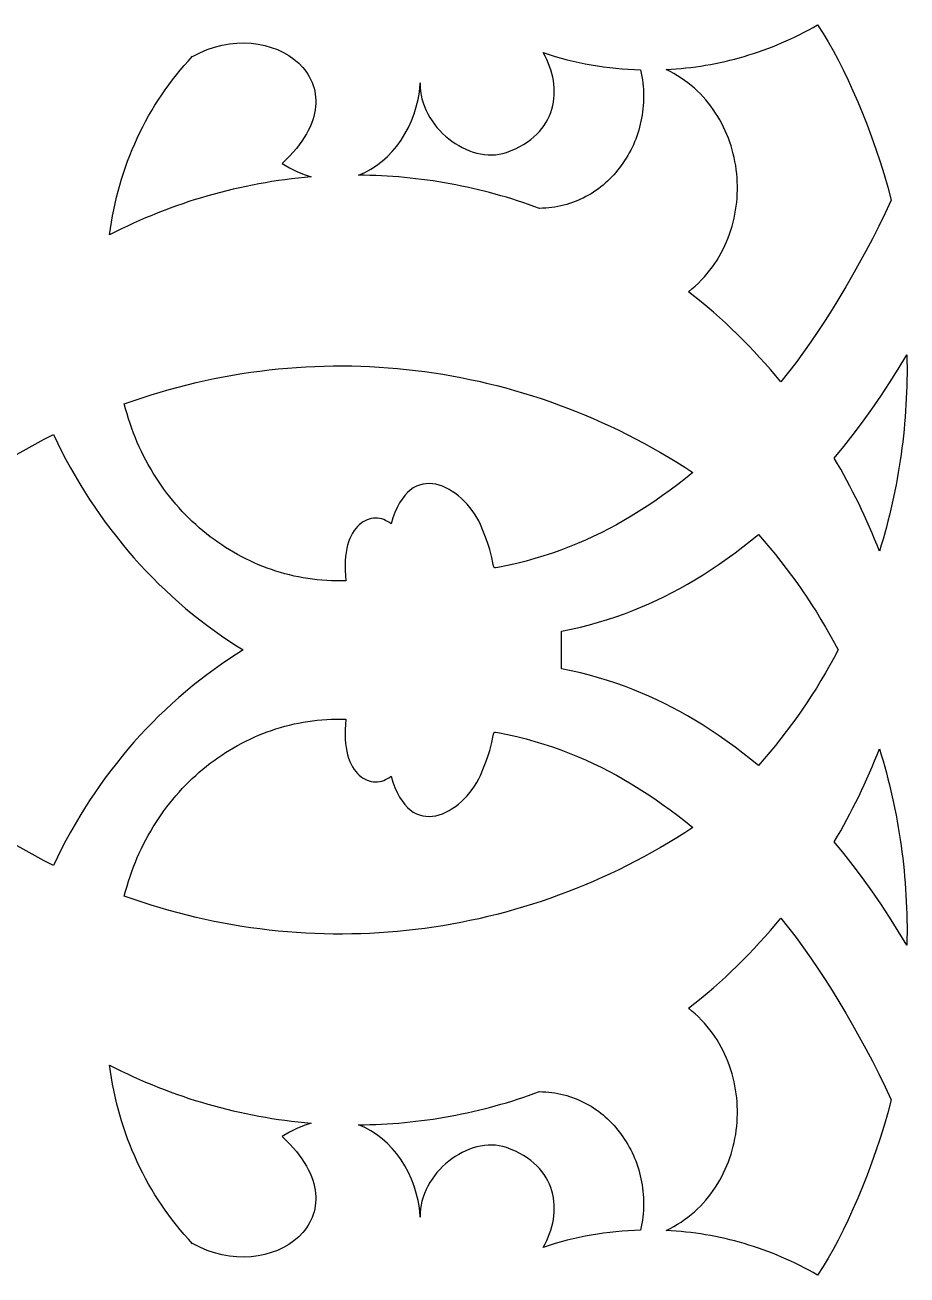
# Model space of a CAD drawing. Extents: x 2655 to 3655, y -2457 to -457.
# Drawn here: x 2912.1 to 3134.2, y -1139 to -824.6 of the extents above; entities that cross this region are included whole.
import ezdxf

# ---------------------------------------------------------------- set-up
doc = ezdxf.new("R2010")
doc.units = 0
doc.layers.add('LAYER_1', color=18, linetype='CONTINUOUS')

msp = doc.modelspace()

# ---------------------------------------------------------------- linework, layer by layer
at = {"layer": 'LAYER_1'}
for points in [[(3113.03, -826.71), (3114.28, -828.8), (3115.53, -831.02), (3116.79, -833.37), (3118.05, -835.84), (3119.3, -838.42), (3120.53, -841.11), (3121.75, -843.89), (3122.94, -846.77), (3124.1, -849.72), (3125.23, -852.74), (3126.33, -855.83), (3127.37, -858.98), (3128.37, -862.17), (3129.32, -865.41), (3130.2, -868.67), (3128.63, -871.95), (3127.04, -875.18), (3125.43, -878.35), (3123.79, -881.46), (3122.14, -884.52), (3120.46, -887.52), (3118.75, -890.46), (3117.03, -893.34), (3115.28, -896.17), (3113.51, -898.94), (3111.72, -901.66), (3109.9, -904.32), (3108.07, -906.92), (3106.21, -909.46), (3104.32, -911.95), (3102.42, -914.38), (3101.11, -912.8), (3099.77, -911.25), (3098.42, -909.71), (3097.05, -908.19), (3095.66, -906.7), (3094.25, -905.23), (3092.82, -903.77), (3091.38, -902.34), (3089.91, -900.93), (3088.43, -899.54), (3086.93, -898.18), (3085.41, -896.83), (3083.88, -895.51), (3082.33, -894.21), (3080.76, -892.93), (3079.17, -891.68), (3080.03, -890.97), (3080.86, -890.24), (3081.65, -889.49), (3082.42, -888.72), (3083.15, -887.93), (3083.85, -887.12), (3084.52, -886.29), (3085.15, -885.44), (3085.76, -884.58), (3086.34, -883.7), (3086.88, -882.8), (3087.39, -881.89), (3087.88, -880.97), (3088.33, -880.03), (3088.75, -879.09), (3089.14, -878.13), (3089.5, -877.16), (3089.83, -876.18), (3090.13, -875.19), (3090.4, -874.2), (3090.63, -873.2), (3090.84, -872.19), (3091.02, -871.18), (3091.17, -870.16), (3091.29, -869.15), (3091.38, -868.12), (3091.44, -867.1), (3091.47, -866.08), (3091.47, -865.05), (3091.44, -864.03), (3091.38, -863.01), (3091.29, -861.99), (3091.17, -860.97), (3091.03, -859.96), (3090.85, -858.95), (3090.65, -857.95), (3090.41, -856.96), (3090.15, -855.97), (3089.86, -854.99), (3089.54, -854.03), (3089.2, -853.07), (3088.82, -852.12), (3088.42, -851.19), (3087.98, -850.26), (3087.52, -849.35), (3087.04, -848.46), (3086.52, -847.58), (3085.98, -846.72), (3085.4, -845.87), (3084.8, -845.04), (3084.18, -844.23), (3083.52, -843.44), (3082.84, -842.67), (3082.13, -841.92), (3081.39, -841.19), (3080.63, -840.49), (3079.84, -839.81), (3079.02, -839.15), (3078.17, -838.52), (3077.3, -837.92), (3076.4, -837.34), (3075.47, -836.79), (3074.52, -836.27), (3073.54, -835.78), (3074.79, -835.71), (3076.04, -835.62), (3077.28, -835.51), (3078.52, -835.39), (3079.76, -835.25), (3080.99, -835.09), (3082.23, -834.91), (3083.46, -834.71), (3084.68, -834.49), (3085.91, -834.26), (3087.13, -834), (3088.34, -833.73), (3089.55, -833.44), (3090.76, -833.14), (3091.97, -832.81), (3093.17, -832.47), (3094.36, -832.11), (3095.55, -831.73), (3096.74, -831.33), (3097.92, -830.92), (3099.09, -830.49), (3100.26, -830.04), (3101.43, -829.57), (3102.59, -829.08), (3103.74, -828.58), (3104.88, -828.06), (3106.02, -827.53), (3107.16, -826.97), (3108.29, -826.4), (3109.41, -825.81), (3110.52, -825.2), (3111.63, -824.58)], [(2969.07, -829.16), (2970.82, -829.38), (2972.51, -829.73), (2974.14, -830.2), (2975.7, -830.78), (2977.18, -831.48), (2978.57, -832.29), (2979.85, -833.19), (2981.03, -834.19), (2982.08, -835.29), (2982.56, -835.87), (2983.01, -836.47), (2983.42, -837.09), (2983.79, -837.73), (2984.13, -838.39), (2984.43, -839.07), (2984.68, -839.77), (2984.9, -840.48), (2985.08, -841.22), (2985.21, -841.96), (2985.3, -842.73), (2985.34, -843.51), (2985.33, -844.3), (2985.28, -845.11), (2985.18, -845.93), (2985.03, -846.76), (2984.82, -847.6), (2984.56, -848.46), (2984.25, -849.33), (2983.89, -850.2), (2983.46, -851.09), (2982.98, -851.98), (2982.44, -852.89), (2981.84, -853.8), (2981.18, -854.71), (2980.45, -855.64), (2979.67, -856.57), (2978.81, -857.5), (2977.89, -858.44), (2976.91, -859.39), (2976.91, -859.39), (2978.74, -860.52), (2980.56, -861.46), (2982.37, -862.22), (2984.15, -862.8), (2982.5, -862.94), (2980.86, -863.11), (2979.21, -863.3), (2977.57, -863.5), (2975.94, -863.73), (2974.3, -863.98), (2972.67, -864.25), (2971.04, -864.54), (2969.42, -864.84), (2967.8, -865.17), (2966.18, -865.52), (2964.57, -865.89), (2962.96, -866.28), (2961.36, -866.68), (2959.76, -867.11), (2958.16, -867.56), (2956.57, -868.03), (2954.99, -868.51), (2953.41, -869.02), (2951.83, -869.55), (2950.27, -870.09), (2948.7, -870.66), (2947.15, -871.24), (2945.59, -871.84), (2944.05, -872.47), (2942.51, -873.11), (2940.98, -873.77), (2939.45, -874.45), (2937.93, -875.15), (2936.42, -875.87), (2934.92, -876.61), (2933.42, -877.37), (2933.64, -875.77), (2933.89, -874.19), (2934.16, -872.61), (2934.47, -871.04), (2934.81, -869.48), (2935.17, -867.93), (2935.57, -866.38), (2935.99, -864.85), (2936.45, -863.33), (2936.93, -861.83), (2937.44, -860.33), (2937.98, -858.85), (2938.54, -857.37), (2939.14, -855.92), (2939.76, -854.47), (2940.41, -853.04), (2941.08, -851.63), (2941.79, -850.23), (2942.51, -848.84), (2943.27, -847.47), (2944.05, -846.12), (2944.86, -844.78), (2945.7, -843.47), (2946.56, -842.16), (2947.44, -840.88), (2948.35, -839.62), (2949.29, -838.37), (2950.25, -837.15), (2951.23, -835.94), (2952.24, -834.76), (2953.27, -833.6), (2954.33, -832.45), (2954.33, -832.52), (2956.16, -831.55), (2958.01, -830.75), (2959.87, -830.12), (2961.74, -829.63), (2963.6, -829.3), (2965.45, -829.11), (2967.28, -829.07)], [(3044.07, -832.02), (3045.57, -832.48), (3047.08, -832.91), (3048.59, -833.31), (3050.11, -833.68), (3051.63, -834.02), (3053.16, -834.34), (3054.69, -834.62), (3056.23, -834.88), (3057.77, -835.11), (3059.32, -835.31), (3060.87, -835.48), (3062.42, -835.62), (3063.98, -835.73), (3065.53, -835.81), (3067.09, -835.87), (3067.27, -836.7), (3067.42, -837.53), (3067.55, -838.36), (3067.65, -839.18), (3067.74, -840.01), (3067.79, -840.83), (3067.83, -841.64), (3067.84, -842.46), (3067.84, -843.27), (3067.81, -844.07), (3067.76, -844.87), (3067.68, -845.67), (3067.59, -846.46), (3067.48, -847.24), (3067.34, -848.02), (3067.19, -848.79), (3067.02, -849.56), (3066.82, -850.32), (3066.61, -851.07), (3066.38, -851.81), (3066.13, -852.54), (3065.86, -853.27), (3065.57, -853.98), (3065.27, -854.69), (3064.95, -855.38), (3064.61, -856.07), (3064.25, -856.74), (3063.88, -857.4), (3063.49, -858.05), (3063.08, -858.69), (3062.66, -859.32), (3062.23, -859.94), (3061.77, -860.54), (3061.31, -861.13), (3060.82, -861.7), (3060.33, -862.26), (3059.82, -862.81), (3059.29, -863.34), (3058.75, -863.86), (3058.2, -864.36), (3057.63, -864.84), (3057.06, -865.31), (3056.46, -865.76), (3055.86, -866.19), (3055.25, -866.61), (3054.62, -867.01), (3053.98, -867.39), (3053.33, -867.75), (3052.67, -868.1), (3052, -868.42), (3051.32, -868.72), (3050.62, -869.01), (3049.92, -869.27), (3049.21, -869.51), (3048.49, -869.73), (3047.76, -869.93), (3047.02, -870.11), (3046.27, -870.26), (3045.52, -870.39), (3044.76, -870.5), (3043.98, -870.59), (3043.21, -870.65), (3042.42, -870.69), (3041.63, -870.7), (3040.25, -870.2), (3038.87, -869.71), (3037.48, -869.24), (3036.09, -868.79), (3034.7, -868.35), (3033.3, -867.93), (3031.9, -867.52), (3030.5, -867.12), (3029.09, -866.75), (3027.68, -866.38), (3026.27, -866.04), (3024.85, -865.7), (3023.43, -865.39), (3022.01, -865.09), (3020.58, -864.8), (3019.15, -864.53), (3017.72, -864.28), (3016.29, -864.04), (3014.86, -863.82), (3013.42, -863.61), (3011.98, -863.42), (3010.54, -863.24), (3009.1, -863.08), (3007.65, -862.94), (3006.21, -862.81), (3004.76, -862.7), (3003.31, -862.6), (3001.86, -862.52), (3000.41, -862.45), (2998.96, -862.4), (2997.5, -862.37), (2996.05, -862.35), (2997.64, -861.67), (2999.17, -860.86), (3000.64, -859.91), (3002.03, -858.85), (3003.35, -857.67), (3004.58, -856.39), (3005.74, -855.02), (3006.8, -853.55), (3007.77, -852), (3008.65, -850.38), (3009.42, -848.69), (3010.09, -846.95), (3010.64, -845.16), (3011.08, -843.32), (3011.4, -841.45), (3011.6, -839.36), (3011.6, -839.16), (3011.61, -840.18), (3011.69, -841.19), (3011.84, -842.2), (3012.06, -843.18), (3012.34, -844.16), (3012.68, -845.11), (3013.08, -846.05), (3013.54, -846.96), (3014.04, -847.85), (3014.6, -848.71), (3015.2, -849.55), (3015.84, -850.35), (3016.53, -851.12), (3017.25, -851.86), (3018.01, -852.56), (3018.79, -853.21), (3019.61, -853.83), (3020.45, -854.41), (3021.32, -854.93), (3022.2, -855.41), (3023.1, -855.84), (3024.02, -856.22), (3024.95, -856.54), (3025.88, -856.8), (3026.82, -857.01), (3027.77, -857.16), (3028.71, -857.24), (3029.65, -857.25), (3030.58, -857.2), (3031.51, -857.08), (3032.42, -856.89), (3033.32, -856.62), (3033.32, -856.62), (3034.5, -856.18), (3035.62, -855.7), (3036.67, -855.18), (3037.65, -854.62), (3038.58, -854.03), (3039.44, -853.4), (3040.23, -852.75), (3040.97, -852.06), (3041.64, -851.35), (3042.26, -850.61), (3042.82, -849.85), (3043.32, -849.06), (3043.76, -848.26), (3044.15, -847.43), (3044.48, -846.59), (3044.76, -845.74), (3044.99, -844.87), (3045.16, -843.99), (3045.28, -843.1), (3045.35, -842.21), (3045.37, -841.3), (3045.35, -840.4), (3045.27, -839.49), (3045.15, -838.58), (3044.98, -837.68), (3044.77, -836.78), (3044.51, -835.88), (3044.2, -834.99), (3043.86, -834.11), (3043.47, -833.24), (3043.04, -832.38), (3042.58, -831.53)], [(3134.14, -909.13), (3134.15, -910.7), (3134.15, -912.27), (3134.13, -913.84), (3134.09, -915.41), (3134.04, -916.97), (3133.97, -918.54), (3133.89, -920.1), (3133.79, -921.67), (3133.68, -923.23), (3133.55, -924.79), (3133.4, -926.35), (3133.24, -927.9), (3133.07, -929.46), (3132.87, -931.01), (3132.66, -932.56), (3132.44, -934.1), (3132.2, -935.65), (3131.95, -937.19), (3131.67, -938.73), (3131.39, -940.26), (3131.09, -941.8), (3130.77, -943.32), (3130.44, -944.85), (3130.09, -946.37), (3129.72, -947.89), (3129.34, -949.4), (3128.95, -950.91), (3128.54, -952.42), (3128.11, -953.92), (3127.67, -955.42), (3127.22, -956.91), (3126.62, -955.39), (3126, -953.88), (3125.37, -952.37), (3124.73, -950.87), (3124.07, -949.38), (3123.39, -947.9), (3122.7, -946.43), (3122, -944.96), (3121.28, -943.51), (3120.55, -942.06), (3119.8, -940.62), (3119.04, -939.18), (3118.26, -937.76), (3117.47, -936.34), (3116.67, -934.94), (3115.85, -933.54), (3118.25, -930.6), (3120.62, -927.57), (3122.96, -924.46), (3125.26, -921.26), (3127.52, -917.96), (3129.75, -914.58), (3131.95, -911.12), (3134.11, -907.56)], [(2994.37, -910.36), (2996.67, -910.42), (2998.98, -910.51), (3001.28, -910.63), (3003.58, -910.79), (3005.88, -910.98), (3008.18, -911.21), (3010.47, -911.47), (3012.76, -911.76), (3015.05, -912.09), (3017.33, -912.45), (3019.6, -912.84), (3021.88, -913.26), (3024.14, -913.72), (3026.41, -914.21), (3028.66, -914.74), (3030.91, -915.29), (3033.16, -915.88), (3035.39, -916.51), (3037.62, -917.16), (3039.85, -917.85), (3042.06, -918.57), (3044.27, -919.33), (3046.47, -920.12), (3048.66, -920.94), (3050.84, -921.79), (3053.01, -922.67), (3055.17, -923.59), (3057.33, -924.54), (3059.47, -925.52), (3061.6, -926.54), (3063.72, -927.59), (3065.83, -928.67), (3067.93, -929.78), (3070.02, -930.92), (3072.09, -932.1), (3074.15, -933.31), (3076.2, -934.55), (3078.24, -935.82), (3080.26, -937.13), (3078.38, -938.65), (3076.49, -940.13), (3074.57, -941.57), (3072.64, -942.97), (3070.7, -944.32), (3068.74, -945.63), (3066.76, -946.89), (3064.76, -948.12), (3062.88, -949.22), (3060.99, -950.29), (3059.07, -951.32), (3057.14, -952.31), (3055.18, -953.26), (3053.19, -954.17), (3051.17, -955.04), (3049.11, -955.88), (3047.02, -956.67), (3044.89, -957.42), (3042.73, -958.14), (3040.51, -958.81), (3038.25, -959.44), (3035.95, -960.02), (3033.59, -960.57), (3031.17, -961.07), (3030.58, -961.16), (3030.4, -961.14), (3030.27, -961.06), (3030.17, -960.9), (3030.1, -960.66), (3029.94, -959.85), (3029.66, -958.52), (3029.13, -956.55), (3028.73, -955.29), (3028.22, -953.83), (3027.59, -952.16), (3026.8, -950.26), (3026.34, -949.35), (3025.84, -948.45), (3025.29, -947.58), (3024.7, -946.74), (3024.07, -945.92), (3023.41, -945.14), (3022.71, -944.4), (3021.99, -943.7), (3021.24, -943.05), (3020.47, -942.44), (3019.68, -941.9), (3018.88, -941.41), (3018.06, -940.98), (3017.23, -940.62), (3016.4, -940.33), (3015.56, -940.12), (3014.73, -939.98), (3013.89, -939.93), (3013.07, -939.96), (3012.25, -940.09), (3011.44, -940.31), (3010.65, -940.62), (3009.88, -941.04), (3009.13, -941.57), (3008.4, -942.2), (3007.71, -942.95), (3007.04, -943.82), (3006.41, -944.81), (3005.81, -945.93), (3005.26, -947.18), (3004.75, -948.56), (3004.28, -950.08), (3004.28, -950.08), (3003.85, -949.74), (3003.39, -949.45), (3002.92, -949.2), (3002.43, -949), (3001.93, -948.84), (3001.42, -948.72), (3000.89, -948.65), (3000.37, -948.64), (2999.84, -948.66), (2999.31, -948.74), (2998.79, -948.87), (2998.26, -949.05), (2997.75, -949.28), (2997.25, -949.56), (2996.76, -949.89), (2996.28, -950.28), (2995.83, -950.72), (2995.39, -951.22), (2994.98, -951.77), (2994.59, -952.38), (2994.23, -953.05), (2993.9, -953.78), (2993.61, -954.56), (2993.35, -955.41), (2993.13, -956.31), (2992.96, -957.28), (2992.82, -958.31), (2992.74, -959.4), (2992.7, -960.55), (2992.72, -961.77), (2992.78, -963.05), (2992.91, -964.4), (2992.91, -964.4), (2991.7, -964.43), (2990.49, -964.43), (2989.28, -964.4), (2988.09, -964.34), (2986.89, -964.25), (2985.7, -964.14), (2984.52, -964), (2983.35, -963.84), (2982.18, -963.65), (2981.02, -963.43), (2979.86, -963.19), (2978.72, -962.92), (2977.58, -962.62), (2976.45, -962.31), (2975.32, -961.96), (2974.21, -961.59), (2973.11, -961.2), (2972.01, -960.78), (2970.93, -960.34), (2969.85, -959.88), (2968.79, -959.39), (2967.73, -958.88), (2966.69, -958.35), (2965.66, -957.8), (2964.64, -957.22), (2963.63, -956.62), (2962.63, -956), (2961.65, -955.35), (2960.68, -954.69), (2959.72, -954), (2958.77, -953.3), (2957.84, -952.57), (2956.93, -951.82), (2956.02, -951.05), (2955.13, -950.27), (2954.26, -949.46), (2953.4, -948.63), (2952.56, -947.79), (2951.74, -946.92), (2950.93, -946.04), (2950.13, -945.14), (2949.35, -944.22), (2948.59, -943.28), (2947.85, -942.33), (2947.13, -941.36), (2946.42, -940.37), (2945.73, -939.36), (2945.06, -938.34), (2944.41, -937.3), (2943.78, -936.24), (2943.17, -935.17), (2942.58, -934.08), (2942.01, -932.98), (2941.45, -931.86), (2940.92, -930.73), (2940.41, -929.58), (2939.93, -928.42), (2939.46, -927.25), (2939.02, -926.06), (2938.59, -924.85), (2938.19, -923.63), (2937.82, -922.4), (2937.46, -921.16), (2937.14, -919.9), (2939.38, -919.11), (2941.62, -918.35), (2943.88, -917.63), (2946.14, -916.94), (2948.4, -916.29), (2950.67, -915.67), (2952.95, -915.08), (2955.23, -914.53), (2957.51, -914.01), (2959.8, -913.53), (2962.09, -913.08), (2964.38, -912.67), (2966.68, -912.28), (2968.98, -911.94), (2971.28, -911.62), (2973.59, -911.35), (2975.89, -911.1), (2978.2, -910.89), (2980.51, -910.71), (2982.82, -910.57), (2985.13, -910.46), (2987.44, -910.38), (2989.75, -910.34), (2992.06, -910.33)], [(3098.18, -954.41), (3099.62, -956.09), (3101.02, -957.8), (3102.4, -959.52), (3103.76, -961.27), (3105.09, -963.04), (3106.39, -964.84), (3107.67, -966.65), (3108.91, -968.49), (3110.14, -970.35), (3111.33, -972.23), (3112.5, -974.13), (3113.64, -976.04), (3114.75, -977.98), (3115.83, -979.94), (3116.82, -981.8), (3115.83, -983.66), (3114.75, -985.62), (3113.64, -987.56), (3112.5, -989.48), (3111.33, -991.37), (3110.14, -993.25), (3108.91, -995.11), (3107.67, -996.95), (3106.39, -998.76), (3105.09, -1000.56), (3103.76, -1002.33), (3102.4, -1004.08), (3101.02, -1005.8), (3099.62, -1007.51), (3098.18, -1009.19), (3096.73, -1010.84), (3094.79, -1009.26), (3092.84, -1007.72), (3090.87, -1006.23), (3088.89, -1004.79), (3086.88, -1003.39), (3084.86, -1002.04), (3082.82, -1000.73), (3080.76, -999.46), (3078.88, -998.36), (3076.99, -997.29), (3075.07, -996.26), (3073.13, -995.27), (3071.17, -994.32), (3069.18, -993.41), (3067.16, -992.54), (3065.11, -991.7), (3063.02, -990.91), (3060.89, -990.16), (3058.72, -989.45), (3056.51, -988.77), (3054.25, -988.14), (3051.94, -987.56), (3049.58, -987.01), (3047.17, -986.51), (3047.17, -981.8), (3047.17, -977.09), (3049.58, -976.59), (3051.94, -976.04), (3054.25, -975.46), (3056.51, -974.83), (3058.72, -974.16), (3060.89, -973.44), (3063.02, -972.69), (3065.11, -971.9), (3067.16, -971.06), (3069.18, -970.19), (3071.17, -969.28), (3073.13, -968.33), (3075.07, -967.34), (3076.99, -966.31), (3078.88, -965.24), (3080.76, -964.14), (3082.82, -962.87), (3084.86, -961.57), (3086.88, -960.21), (3088.89, -958.81), (3090.87, -957.37), (3092.84, -955.88), (3094.79, -954.34), (3096.73, -952.76)], [(2992.91, -999.2), (2992.91, -999.2), (2992.78, -1000.55), (2992.72, -1001.83), (2992.7, -1003.05), (2992.74, -1004.2), (2992.82, -1005.3), (2992.96, -1006.32), (2993.13, -1007.29), (2993.35, -1008.2), (2993.61, -1009.04), (2993.9, -1009.82), (2994.23, -1010.55), (2994.59, -1011.22), (2994.98, -1011.83), (2995.39, -1012.38), (2995.83, -1012.88), (2996.28, -1013.32), (2996.76, -1013.71), (2997.25, -1014.04), (2997.75, -1014.32), (2998.26, -1014.55), (2998.79, -1014.73), (2999.31, -1014.86), (2999.84, -1014.94), (3000.37, -1014.97), (3000.89, -1014.95), (3001.42, -1014.88), (3001.93, -1014.76), (3002.43, -1014.6), (3002.92, -1014.4), (3003.39, -1014.15), (3003.85, -1013.86), (3004.28, -1013.52), (3004.28, -1013.52), (3004.75, -1015.04), (3005.26, -1016.42), (3005.81, -1017.67), (3006.41, -1018.79), (3007.04, -1019.78), (3007.71, -1020.65), (3008.4, -1021.4), (3009.13, -1022.03), (3009.88, -1022.56), (3010.65, -1022.98), (3011.44, -1023.3), (3012.25, -1023.51), (3013.07, -1023.64), (3013.89, -1023.67), (3014.73, -1023.62), (3015.56, -1023.48), (3016.4, -1023.27), (3017.23, -1022.98), (3018.06, -1022.62), (3018.88, -1022.19), (3019.68, -1021.7), (3020.47, -1021.16), (3021.24, -1020.55), (3021.99, -1019.9), (3022.71, -1019.2), (3023.41, -1018.46), (3024.07, -1017.68), (3024.7, -1016.87), (3025.29, -1016.02), (3025.84, -1015.15), (3026.34, -1014.25), (3026.8, -1013.34), (3027.59, -1011.44), (3028.22, -1009.77), (3028.73, -1008.31), (3029.13, -1007.05), (3029.66, -1005.08), (3029.94, -1003.75), (3030.1, -1002.94), (3030.17, -1002.7), (3030.27, -1002.54), (3030.4, -1002.46), (3030.58, -1002.44), (3031.17, -1002.53), (3033.59, -1003.03), (3035.95, -1003.58), (3038.25, -1004.16), (3040.51, -1004.79), (3042.73, -1005.46), (3044.89, -1006.18), (3047.02, -1006.93), (3049.11, -1007.72), (3051.17, -1008.56), (3053.19, -1009.43), (3055.18, -1010.34), (3057.14, -1011.29), (3059.07, -1012.28), (3060.99, -1013.31), (3062.88, -1014.38), (3064.76, -1015.48), (3066.76, -1016.71), (3068.74, -1017.97), (3070.7, -1019.28), (3072.64, -1020.64), (3074.57, -1022.03), (3076.49, -1023.47), (3078.38, -1024.95), (3080.26, -1026.47), (3078.24, -1027.78), (3076.2, -1029.05), (3074.15, -1030.29), (3072.09, -1031.5), (3070.02, -1032.68), (3067.93, -1033.82), (3065.83, -1034.93), (3063.72, -1036.01), (3061.6, -1037.06), (3059.47, -1038.08), (3057.33, -1039.06), (3055.17, -1040.01), (3053.01, -1040.93), (3050.84, -1041.81), (3048.66, -1042.66), (3046.47, -1043.48), (3044.27, -1044.27), (3042.06, -1045.03), (3039.85, -1045.75), (3037.62, -1046.44), (3035.39, -1047.09), (3033.16, -1047.72), (3030.91, -1048.31), (3028.66, -1048.86), (3026.41, -1049.39), (3024.14, -1049.88), (3021.88, -1050.34), (3019.6, -1050.76), (3017.33, -1051.16), (3015.05, -1051.51), (3012.76, -1051.84), (3010.47, -1052.13), (3008.18, -1052.39), (3005.88, -1052.62), (3003.58, -1052.81), (3001.28, -1052.97), (2998.98, -1053.09), (2996.67, -1053.19), (2994.37, -1053.24), (2992.06, -1053.27), (2989.75, -1053.26), (2987.44, -1053.22), (2985.13, -1053.14), (2982.82, -1053.03), (2980.51, -1052.89), (2978.2, -1052.71), (2975.89, -1052.5), (2973.59, -1052.26), (2971.28, -1051.98), (2968.98, -1051.66), (2966.68, -1051.32), (2964.38, -1050.94), (2962.09, -1050.52), (2959.8, -1050.07), (2957.51, -1049.59), (2955.23, -1049.07), (2952.95, -1048.52), (2950.67, -1047.93), (2948.4, -1047.31), (2946.14, -1046.66), (2943.88, -1045.97), (2941.62, -1045.25), (2939.38, -1044.49), (2937.14, -1043.7), (2937.46, -1042.44), (2937.82, -1041.2), (2938.19, -1039.97), (2938.59, -1038.75), (2939.02, -1037.54), (2939.46, -1036.35), (2939.93, -1035.18), (2940.41, -1034.02), (2940.92, -1032.87), (2941.45, -1031.74), (2942.01, -1030.62), (2942.58, -1029.52), (2943.17, -1028.43), (2943.78, -1027.36), (2944.41, -1026.3), (2945.06, -1025.26), (2945.73, -1024.24), (2946.42, -1023.23), (2947.13, -1022.24), (2947.85, -1021.27), (2948.59, -1020.32), (2949.35, -1019.38), (2950.13, -1018.46), (2950.93, -1017.56), (2951.74, -1016.68), (2952.56, -1015.81), (2953.4, -1014.97), (2954.26, -1014.14), (2955.13, -1013.33), (2956.02, -1012.55), (2956.93, -1011.78), (2957.84, -1011.03), (2958.77, -1010.3), (2959.72, -1009.6), (2960.68, -1008.91), (2961.65, -1008.25), (2962.63, -1007.6), (2963.63, -1006.98), (2964.64, -1006.38), (2965.66, -1005.81), (2966.69, -1005.25), (2967.73, -1004.72), (2968.79, -1004.21), (2969.85, -1003.72), (2970.93, -1003.26), (2972.01, -1002.82), (2973.11, -1002.4), (2974.21, -1002.01), (2975.32, -1001.64), (2976.45, -1001.3), (2977.58, -1000.98), (2978.72, -1000.68), (2979.86, -1000.41), (2981.02, -1000.17), (2982.18, -999.95), (2983.35, -999.76), (2984.52, -999.6), (2985.7, -999.46), (2986.89, -999.35), (2988.09, -999.26), (2989.28, -999.2), (2990.49, -999.17), (2991.7, -999.17)], [(3127.67, -1008.18), (3128.11, -1009.68), (3128.54, -1011.18), (3128.95, -1012.69), (3129.34, -1014.2), (3129.72, -1015.71), (3130.09, -1017.23), (3130.44, -1018.75), (3130.77, -1020.28), (3131.09, -1021.81), (3131.39, -1023.34), (3131.67, -1024.87), (3131.95, -1026.41), (3132.2, -1027.95), (3132.44, -1029.5), (3132.66, -1031.04), (3132.87, -1032.59), (3133.07, -1034.14), (3133.24, -1035.7), (3133.4, -1037.25), (3133.55, -1038.81), (3133.68, -1040.37), (3133.79, -1041.93), (3133.89, -1043.5), (3133.97, -1045.06), (3134.04, -1046.63), (3134.09, -1048.19), (3134.13, -1049.76), (3134.15, -1051.33), (3134.15, -1052.9), (3134.14, -1054.47), (3134.11, -1056.04), (3131.95, -1052.49), (3129.75, -1049.02), (3127.52, -1045.64), (3125.26, -1042.35), (3122.96, -1039.14), (3120.62, -1036.03), (3118.25, -1033), (3115.85, -1030.06), (3116.67, -1028.66), (3117.47, -1027.26), (3118.26, -1025.84), (3119.04, -1024.42), (3119.8, -1022.99), (3120.55, -1021.54), (3121.28, -1020.1), (3122, -1018.64), (3122.7, -1017.17), (3123.39, -1015.7), (3124.07, -1014.22), (3124.73, -1012.73), (3125.37, -1011.23), (3126, -1009.72), (3126.62, -1008.21), (3127.22, -1006.69)], [(3104.32, -1051.65), (3106.21, -1054.14), (3108.07, -1056.68), (3109.9, -1059.28), (3111.72, -1061.94), (3113.51, -1064.66), (3115.28, -1067.43), (3117.03, -1070.26), (3118.75, -1073.14), (3120.46, -1076.08), (3122.14, -1079.08), (3123.79, -1082.14), (3125.43, -1085.25), (3127.04, -1088.42), (3128.63, -1091.65), (3130.2, -1094.93), (3129.32, -1098.2), (3128.37, -1101.43), (3127.37, -1104.62), (3126.33, -1107.77), (3125.23, -1110.86), (3124.1, -1113.88), (3122.94, -1116.83), (3121.75, -1119.71), (3120.53, -1122.49), (3119.3, -1125.18), (3118.05, -1127.76), (3116.79, -1130.23), (3115.53, -1132.58), (3114.28, -1134.81), (3113.03, -1136.89), (3111.63, -1139.02), (3110.52, -1138.4), (3109.41, -1137.79), (3108.29, -1137.2), (3107.16, -1136.63), (3106.02, -1136.08), (3104.88, -1135.54), (3103.74, -1135.02), (3102.59, -1134.52), (3101.43, -1134.03), (3100.26, -1133.56), (3099.09, -1133.11), (3097.92, -1132.68), (3096.74, -1132.27), (3095.55, -1131.87), (3094.36, -1131.49), (3093.17, -1131.13), (3091.97, -1130.79), (3090.76, -1130.46), (3089.55, -1130.16), (3088.34, -1129.87), (3087.13, -1129.6), (3085.91, -1129.34), (3084.68, -1129.11), (3083.46, -1128.89), (3082.23, -1128.7), (3080.99, -1128.52), (3079.76, -1128.35), (3078.52, -1128.21), (3077.28, -1128.09), (3076.04, -1127.98), (3074.79, -1127.89), (3073.54, -1127.83), (3074.52, -1127.33), (3075.47, -1126.81), (3076.4, -1126.26), (3077.3, -1125.69), (3078.17, -1125.08), (3079.02, -1124.45), (3079.84, -1123.79), (3080.63, -1123.11), (3081.39, -1122.41), (3082.13, -1121.68), (3082.84, -1120.93), (3083.52, -1120.16), (3084.18, -1119.37), (3084.8, -1118.56), (3085.4, -1117.73), (3085.98, -1116.89), (3086.52, -1116.02), (3087.04, -1115.14), (3087.52, -1114.25), (3087.98, -1113.34), (3088.42, -1112.42), (3088.82, -1111.48), (3089.2, -1110.53), (3089.54, -1109.57), (3089.86, -1108.61), (3090.15, -1107.63), (3090.41, -1106.64), (3090.65, -1105.65), (3090.85, -1104.65), (3091.03, -1103.64), (3091.17, -1102.63), (3091.29, -1101.61), (3091.38, -1100.59), (3091.44, -1099.57), (3091.47, -1098.55), (3091.47, -1097.53), (3091.44, -1096.5), (3091.38, -1095.48), (3091.29, -1094.46), (3091.17, -1093.44), (3091.02, -1092.42), (3090.84, -1091.41), (3090.63, -1090.4), (3090.4, -1089.4), (3090.13, -1088.41), (3089.83, -1087.42), (3089.5, -1086.44), (3089.14, -1085.47), (3088.75, -1084.51), (3088.33, -1083.57), (3087.88, -1082.63), (3087.39, -1081.71), (3086.88, -1080.8), (3086.34, -1079.9), (3085.76, -1079.02), (3085.15, -1078.16), (3084.52, -1077.31), (3083.85, -1076.48), (3083.15, -1075.67), (3082.42, -1074.88), (3081.65, -1074.11), (3080.86, -1073.36), (3080.03, -1072.63), (3079.17, -1071.92), (3080.76, -1070.67), (3082.33, -1069.39), (3083.88, -1068.09), (3085.41, -1066.77), (3086.93, -1065.43), (3088.43, -1064.06), (3089.91, -1062.67), (3091.38, -1061.26), (3092.82, -1059.83), (3094.25, -1058.38), (3095.66, -1056.9), (3097.05, -1055.41), (3098.42, -1053.89), (3099.77, -1052.36), (3101.11, -1050.8), (3102.42, -1049.22)], [(2934.92, -1086.99), (2936.42, -1087.73), (2937.93, -1088.45), (2939.45, -1089.15), (2940.98, -1089.83), (2942.51, -1090.49), (2944.05, -1091.13), (2945.59, -1091.76), (2947.15, -1092.36), (2948.7, -1092.94), (2950.27, -1093.51), (2951.83, -1094.06), (2953.41, -1094.58), (2954.99, -1095.09), (2956.57, -1095.57), (2958.16, -1096.04), (2959.76, -1096.49), (2961.36, -1096.92), (2962.96, -1097.32), (2964.57, -1097.71), (2966.18, -1098.08), (2967.8, -1098.43), (2969.42, -1098.76), (2971.04, -1099.07), (2972.67, -1099.35), (2974.3, -1099.62), (2975.94, -1099.87), (2977.57, -1100.1), (2979.21, -1100.3), (2980.86, -1100.49), (2982.5, -1100.66), (2984.15, -1100.8), (2982.37, -1101.39), (2980.56, -1102.14), (2978.74, -1103.08), (2976.91, -1104.21), (2976.91, -1104.21), (2977.89, -1105.16), (2978.81, -1106.1), (2979.67, -1107.03), (2980.45, -1107.96), (2981.18, -1108.89), (2981.84, -1109.8), (2982.44, -1110.72), (2982.98, -1111.62), (2983.46, -1112.51), (2983.89, -1113.4), (2984.25, -1114.28), (2984.56, -1115.14), (2984.82, -1116), (2985.03, -1116.84), (2985.18, -1117.67), (2985.28, -1118.49), (2985.33, -1119.3), (2985.34, -1120.09), (2985.3, -1120.87), (2985.21, -1121.64), (2985.08, -1122.38), (2984.9, -1123.12), (2984.68, -1123.83), (2984.43, -1124.53), (2984.13, -1125.21), (2983.79, -1125.87), (2983.42, -1126.51), (2983.01, -1127.13), (2982.56, -1127.73), (2982.08, -1128.31), (2981.03, -1129.41), (2979.85, -1130.41), (2978.57, -1131.31), (2977.18, -1132.12), (2975.7, -1132.82), (2974.14, -1133.4), (2972.51, -1133.87), (2970.82, -1134.22), (2969.07, -1134.44), (2967.28, -1134.53), (2965.45, -1134.49), (2963.6, -1134.3), (2961.74, -1133.97), (2959.87, -1133.48), (2958.01, -1132.85), (2956.16, -1132.05), (2954.33, -1131.08), (2954.33, -1131.15), (2953.27, -1130), (2952.24, -1128.84), (2951.23, -1127.66), (2950.25, -1126.45), (2949.29, -1125.23), (2948.35, -1123.98), (2947.44, -1122.72), (2946.56, -1121.44), (2945.7, -1120.14), (2944.86, -1118.82), (2944.05, -1117.48), (2943.27, -1116.13), (2942.51, -1114.76), (2941.79, -1113.38), (2941.08, -1111.97), (2940.41, -1110.56), (2939.76, -1109.13), (2939.14, -1107.68), (2938.54, -1106.23), (2937.98, -1104.76), (2937.44, -1103.27), (2936.93, -1101.78), (2936.45, -1100.27), (2935.99, -1098.75), (2935.57, -1097.22), (2935.17, -1095.68), (2934.81, -1094.12), (2934.47, -1092.56), (2934.16, -1090.99), (2933.89, -1089.42), (2933.64, -1087.83), (2933.42, -1086.23)], [(3042.42, -1092.91), (3043.21, -1092.95), (3043.98, -1093.01), (3044.76, -1093.1), (3045.52, -1093.21), (3046.27, -1093.34), (3047.02, -1093.49), (3047.76, -1093.67), (3048.49, -1093.87), (3049.21, -1094.09), (3049.92, -1094.33), (3050.62, -1094.6), (3051.32, -1094.88), (3052, -1095.18), (3052.67, -1095.51), (3053.33, -1095.85), (3053.98, -1096.21), (3054.62, -1096.59), (3055.25, -1096.99), (3055.86, -1097.41), (3056.46, -1097.84), (3057.06, -1098.29), (3057.63, -1098.76), (3058.2, -1099.24), (3058.75, -1099.74), (3059.29, -1100.26), (3059.82, -1100.79), (3060.33, -1101.34), (3060.82, -1101.9), (3061.31, -1102.47), (3061.77, -1103.06), (3062.23, -1103.66), (3062.66, -1104.28), (3063.08, -1104.91), (3063.49, -1105.55), (3063.88, -1106.2), (3064.25, -1106.86), (3064.61, -1107.54), (3064.95, -1108.22), (3065.27, -1108.92), (3065.57, -1109.62), (3065.86, -1110.34), (3066.13, -1111.06), (3066.38, -1111.79), (3066.61, -1112.53), (3066.82, -1113.28), (3067.02, -1114.04), (3067.19, -1114.81), (3067.34, -1115.58), (3067.48, -1116.36), (3067.59, -1117.14), (3067.68, -1117.93), (3067.76, -1118.73), (3067.81, -1119.53), (3067.84, -1120.33), (3067.84, -1121.14), (3067.83, -1121.96), (3067.79, -1122.77), (3067.74, -1123.6), (3067.65, -1124.42), (3067.55, -1125.24), (3067.42, -1126.07), (3067.27, -1126.9), (3067.09, -1127.73), (3065.53, -1127.79), (3063.98, -1127.87), (3062.42, -1127.98), (3060.87, -1128.12), (3059.32, -1128.29), (3057.77, -1128.49), (3056.23, -1128.72), (3054.69, -1128.98), (3053.16, -1129.26), (3051.63, -1129.58), (3050.11, -1129.92), (3048.59, -1130.29), (3047.08, -1130.69), (3045.57, -1131.12), (3044.07, -1131.58), (3042.58, -1132.07), (3043.04, -1131.22), (3043.47, -1130.36), (3043.86, -1129.49), (3044.2, -1128.61), (3044.51, -1127.72), (3044.77, -1126.83), (3044.98, -1125.92), (3045.15, -1125.02), (3045.27, -1124.11), (3045.35, -1123.2), (3045.37, -1122.3), (3045.35, -1121.39), (3045.28, -1120.5), (3045.16, -1119.61), (3044.99, -1118.73), (3044.76, -1117.86), (3044.48, -1117.01), (3044.15, -1116.17), (3043.76, -1115.34), (3043.32, -1114.54), (3042.82, -1113.76), (3042.26, -1112.99), (3041.64, -1112.25), (3040.97, -1111.54), (3040.23, -1110.86), (3039.44, -1110.2), (3038.58, -1109.57), (3037.65, -1108.98), (3036.67, -1108.43), (3035.62, -1107.9), (3034.5, -1107.42), (3033.32, -1106.98), (3033.32, -1106.98), (3032.42, -1106.71), (3031.51, -1106.52), (3030.58, -1106.4), (3029.65, -1106.35), (3028.71, -1106.36), (3027.77, -1106.45), (3026.82, -1106.59), (3025.88, -1106.8), (3024.95, -1107.06), (3024.02, -1107.38), (3023.1, -1107.76), (3022.2, -1108.19), (3021.32, -1108.67), (3020.45, -1109.2), (3019.61, -1109.77), (3018.79, -1110.39), (3018.01, -1111.04), (3017.25, -1111.74), (3016.53, -1112.48), (3015.84, -1113.25), (3015.2, -1114.05), (3014.6, -1114.89), (3014.04, -1115.75), (3013.54, -1116.64), (3013.08, -1117.55), (3012.68, -1118.49), (3012.34, -1119.44), (3012.06, -1120.42), (3011.84, -1121.4), (3011.69, -1122.41), (3011.61, -1123.42), (3011.6, -1124.44), (3011.6, -1124.24), (3011.4, -1122.15), (3011.08, -1120.28), (3010.64, -1118.44), (3010.09, -1116.65), (3009.42, -1114.91), (3008.65, -1113.22), (3007.77, -1111.6), (3006.8, -1110.05), (3005.74, -1108.58), (3004.58, -1107.21), (3003.35, -1105.93), (3002.03, -1104.75), (3000.64, -1103.69), (2999.17, -1102.74), (2997.64, -1101.93), (2996.05, -1101.25), (2997.5, -1101.23), (2998.96, -1101.2), (3000.41, -1101.15), (3001.86, -1101.08), (3003.31, -1101), (3004.76, -1100.9), (3006.21, -1100.79), (3007.65, -1100.66), (3009.1, -1100.52), (3010.54, -1100.36), (3011.98, -1100.18), (3013.42, -1099.99), (3014.86, -1099.78), (3016.29, -1099.56), (3017.72, -1099.32), (3019.15, -1099.07), (3020.58, -1098.8), (3022.01, -1098.51), (3023.43, -1098.21), (3024.85, -1097.9), (3026.27, -1097.56), (3027.68, -1097.22), (3029.09, -1096.86), (3030.5, -1096.48), (3031.9, -1096.08), (3033.3, -1095.67), (3034.7, -1095.25), (3036.09, -1094.81), (3037.48, -1094.36), (3038.87, -1093.89), (3040.25, -1093.4), (3041.63, -1092.9)]]:
    msp.add_lwpolyline(points, close=True, dxfattribs=at)
msp.add_lwpolyline([(2910.18, -932.54), (2912.43, -931.24), (2914.7, -929.99), (2916.99, -928.77), (2919.3, -927.59), (2920.32, -929.71), (2921.37, -931.82), (2922.45, -933.9), (2923.57, -935.95), (2924.73, -937.98), (2925.92, -939.99), (2927.14, -941.97), (2928.39, -943.93), (2929.68, -945.85), (2930.99, -947.75), (2932.34, -949.63), (2933.72, -951.48), (2935.14, -953.29), (2936.58, -955.08), (2938.05, -956.84), (2939.55, -958.58), (2941.08, -960.28), (2942.64, -961.95), (2944.23, -963.59), (2945.84, -965.2), (2947.49, -966.78), (2949.16, -968.32), (2950.85, -969.83), (2952.58, -971.32), (2954.33, -972.76), (2956.11, -974.18), (2957.91, -975.55), (2959.73, -976.9), (2961.58, -978.21), (2963.46, -979.48), (2965.36, -980.72), (2967.09, -981.8), (2965.36, -982.88), (2963.46, -984.12), (2961.58, -985.39), (2959.73, -986.7), (2957.91, -988.05), (2956.11, -989.43), (2954.33, -990.84), (2952.58, -992.29), (2950.85, -993.77), (2949.16, -995.28), (2947.49, -996.82), (2945.84, -998.4), (2944.23, -1000.01), (2942.64, -1001.65), (2941.08, -1003.32), (2939.55, -1005.02), (2938.05, -1006.76), (2936.58, -1008.52), (2935.14, -1010.31), (2933.72, -1012.13), (2932.34, -1013.97), (2930.99, -1015.85), (2929.68, -1017.75), (2928.39, -1019.68), (2927.14, -1021.63), (2925.92, -1023.61), (2924.73, -1025.62), (2923.57, -1027.65), (2922.45, -1029.7), (2921.37, -1031.78), (2920.32, -1033.89), (2919.3, -1036.01), (2916.99, -1034.83), (2914.7, -1033.61), (2912.43, -1032.36), (2910.18, -1031.07)], dxfattribs=at)

doc.saveas('drawing.dxf')
